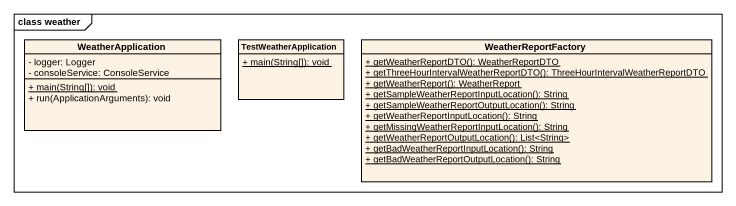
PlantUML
@startuml
mainframe class weather
hide circle
hide empty members
skinparam classAttributeIconSize 0
class WeatherApplication {
  - logger: Logger
  - consoleService: ConsoleService
  {static} + main(String[]): void
  + run(ApplicationArguments): void
}
class TestWeatherApplication {
  {static} + main(String[]): void
}
class WeatherReportFactory {
  {static} + getWeatherReportDTO(): WeatherReportDTO
  {static} + getThreeHourIntervalWeatherReportDTO(): ThreeHourIntervalWeatherReportDTO
  {static} + getWeatherReport(): WeatherReport
  {static} + getSampleWeatherReportInputLocation(): String
  {static} + getSampleWeatherReportOutputLocation(): String
  {static} + getWeatherReportInputLocation(): String
  {static} + getMissingWeatherReportInputLocation(): String
  {static} + getWeatherReportOutputLocation(): List<String>
  {static} + getBadWeatherReportInputLocation(): String
  {static} + getBadWeatherReportOutputLocation(): String
}
@enduml
